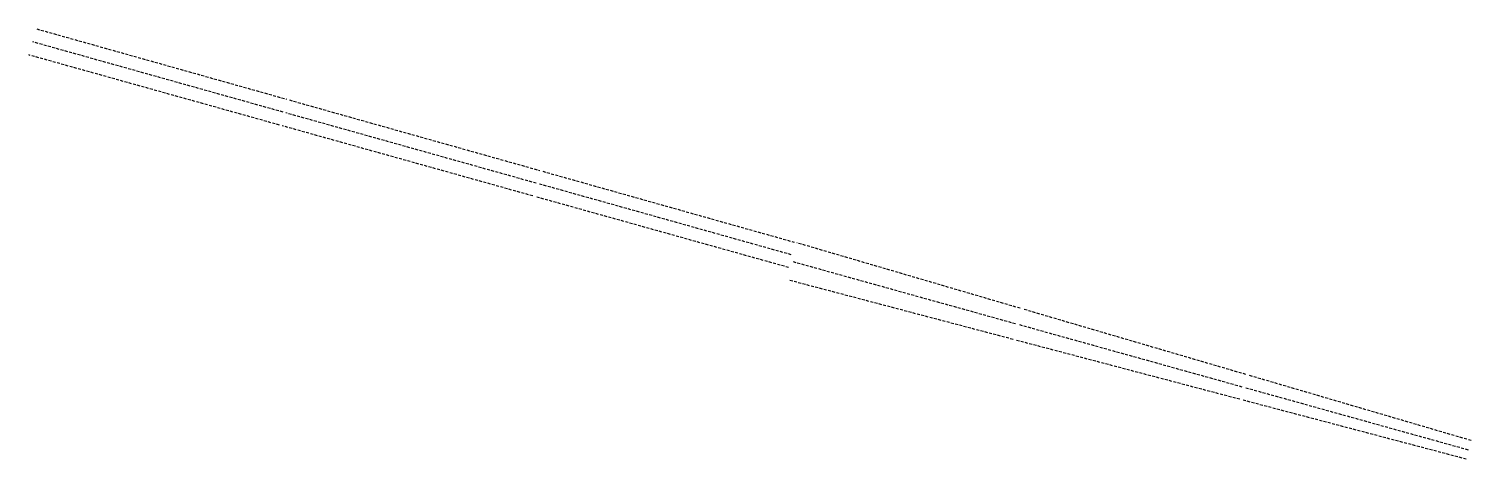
# Model space of a CAD drawing. Header units: millimetres. Extents: x 571151 to 571397, y 785602 to 785675.
import ezdxf

# ---------------------------------------------------------------- set-up
doc = ezdxf.new("R2010")
doc.units = ezdxf.units.MM
doc.linetypes.add('DASHED', pattern=[0.75, 0.5, -0.25])
for name, color, linetype in [('预制梁AA', 22, 'DASHED'), ('预制梁DE', 160, 'DASHED'), ('预制梁MM', 3, 'DASHED')]:
    doc.layers.add(name, color=color, linetype=linetype)

msp = doc.modelspace()

# ---------------------------------------------------------------- linework, layer by layer
at = {"layer": '预制梁AA'}
for p, q in [((571151.97, 785675.3), (571194.72, 785663.28)), ((571194.1, 785661.07), (571151.3, 785673.07)), ((571193.49, 785658.86), (571150.62, 785670.84)), ((571320.2, 785627.52), (571282.01, 785638.71)), ((571281.34, 785635.51), (571319.6, 785624.86)), ((571318.99, 785622.2), (571280.67, 785632.32))]:
    msp.add_line(p, q, dxfattribs=at)
at = {"layer": '预制梁DE'}
for p, q in [((571238.52, 785650.95), (571281.51, 785638.85)), ((571281.05, 785636.68), (571237.91, 785648.78)), ((571280.59, 785634.5), (571237.3, 785646.6)), ((571397.34, 785604.91), (571359.28, 785616.07)), ((571358.77, 785613.95), (571396.93, 785603.32)), ((571396.51, 785601.73), (571358.25, 785611.83))]:
    msp.add_line(p, q, dxfattribs=at)
at = {"layer": '预制梁MM'}
for p, q in [((571195.2, 785663.14), (571238.04, 785651.09)), ((571237.43, 785648.91), (571194.58, 785660.93)), ((571236.82, 785646.74), (571193.97, 785658.72)), ((571358.8, 785616.21), (571320.68, 785627.38)), ((571320.08, 785624.73), (571358.29, 785614.08)), ((571357.77, 785611.96), (571319.48, 785622.07))]:
    msp.add_line(p, q, dxfattribs=at)

doc.saveas('drawing.dxf')
